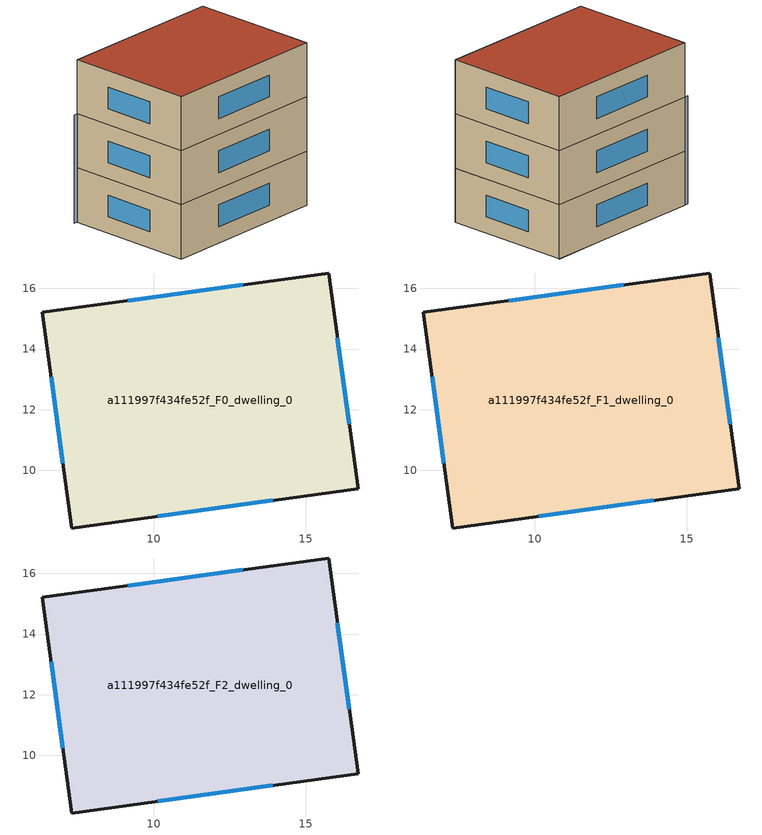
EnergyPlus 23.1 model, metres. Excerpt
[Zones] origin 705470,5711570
a111997f434fe52f_F0_dwelling_0
 floor ground (EU_floor_Construction): 15.75,16.51 16.73,9.4 7.29,8.1 6.31,15.21 z0
 wall outside (EU_wall_Construction): 16.73,9.4 15.75,16.51 6.31,15.21 7.29,8.1 16.73,9.4 z0:3
 window (EU_Window_Construction): 16.44,11.52 16.05,14.38 / 10.12,8.49 13.91,9.01 / 6.61,13.08 7,10.23 / 12.93,16.12 9.14,15.6 z0.9:2.1
a111997f434fe52f_F1_dwelling_0
 floor to a111997f434fe52f_F0_dwelling_0 (EU_floor_Construction): 15.75,16.51 16.73,9.4 7.29,8.1 6.31,15.21 z3
 wall outside (EU_wall_Construction): 16.73,9.4 15.75,16.51 6.31,15.21 7.29,8.1 16.73,9.4 z3:6
 window (EU_Window_Construction): 16.44,11.52 16.05,14.38 / 10.12,8.49 13.91,9.01 / 6.61,13.08 7,10.23 / 12.93,16.12 9.14,15.6 z3.9:5.1
a111997f434fe52f_F2_dwelling_0
 floor to a111997f434fe52f_F1_dwelling_0 (EU_floor_Construction): 15.75,16.51 16.73,9.4 7.29,8.1 6.31,15.21 z6
 wall outside (EU_wall_Construction): 16.73,9.4 15.75,16.51 6.31,15.21 7.29,8.1 16.73,9.4 z6:9
 window (EU_Window_Construction): 16.44,11.52 16.05,14.38 / 10.12,8.49 13.91,9.01 / 6.61,13.08 7,10.23 / 12.93,16.12 9.14,15.6 z6.9:8.1
 roof outside (EU_roof_Construction): 16.73,9.4 15.75,16.51 6.31,15.21 7.29,8.1 z9
shading: 11.8,15.97 6.09,15.17 / 15.75,16.51 11.8,15.95 z0:6
[Building]
EU S2 Campaign: North Axis=0; Terrain=City; Solar Distribution=FullExterior
[Site:Location]
London: Latitude=51.5; Longitude=-0.5; Time Zone=0; Elevation=25
[SizingPeriod:WeatherFileDays]
AnnualSizingPeriod: Begin Month=1; Begin Day of Month=1; End Month=12; End Day of Month=31; Day of Week for Start Day=Monday; Use Weather File Daylight Saving Period=No; Use Weather File Rain and Snow Indicators=No
[MATERIAL]
EU_InternalMass_Material: Roughness=MediumRough; Thickness=0.1; Conductivity=1; Density=1800; Specific Heat=900; Thermal Absorptance=0.9; Solar Absorptance=0.7; Visible Absorptance=0.7
[MATERIAL:NOMASS] Roughness=MediumRough; Thermal Absorptance=0.9; Solar Absorptance=0.7; Visible Absorptance=0.7
Name | Thermal Resistance
EU_wall_NoMass | 1.04674
EU_roof_NoMass | 4.32442
EU_floor_NoMass | 2.04616
[WINDOWMATERIAL:SIMPLEGLAZINGSYSTEM]
EU_Window_SimpleGlazing: UFactor=4.25843; Solar Heat Gain Coefficient=0.85; Visible Transmittance=0.85
[CONSTRUCTION]
EU_wall_Construction: EU_wall_NoMass
EU_roof_Construction: EU_roof_NoMass
EU_floor_Construction: EU_floor_NoMass
EU_Window_Construction: EU_Window_SimpleGlazing
EU_InternalMass_Construction: EU_InternalMass_Material
[ZONE] Type=1; Multiplier=1; Ceiling Height=autocalculate; Floor Area=autocalculate; Part of Total Floor Area=Yes
Name | Volume
a111997f434fe52f_F0_dwelling_0 | 205.192
a111997f434fe52f_F1_dwelling_0; a111997f434fe52f_F2_dwelling_0 | 205.193
[INTERNALMASS] Construction=EU_InternalMass_Construction; Surface Area=68.3975
Name | Zone or ZoneList
a111997f434fe52f_F0_dwelling_0_EU_InternalMass | a111997f434fe52f_F0_dwelling_0
a111997f434fe52f_F1_dwelling_0_EU_InternalMass | a111997f434fe52f_F1_dwelling_0
a111997f434fe52f_F2_dwelling_0_EU_InternalMass | a111997f434fe52f_F2_dwelling_0
[OTHEREQUIPMENT] Fuel Type=Electricity; Design Level Calculation Method=Watts/Area; Power per Zone Floor Area=1; Fraction Latent=0; Fraction Radiant=0; Fraction Lost=0; Carbon Dioxide Generation Rate=0; EndUse Subcategory=EU_Step8_InternalGains
Name | Zone or ZoneList or Space or SpaceList | Schedule
EU_Step8_InternalGain_a111997f434fe52f_F0_dwelling_0_f000 | a111997f434fe52f_F0_dwelling_0 | EU_Step8_GainSchedule_a111997f434fe52f_F0_dwelling_0_f000
EU_Step8_InternalGain_a111997f434fe52f_F1_dwelling_0_f000 | a111997f434fe52f_F1_dwelling_0 | EU_Step8_GainSchedule_a111997f434fe52f_F1_dwelling_0_f000
EU_Step8_InternalGain_a111997f434fe52f_F2_dwelling_0_f000 | a111997f434fe52f_F2_dwelling_0 | EU_Step8_GainSchedule_a111997f434fe52f_F2_dwelling_0_f000
[ZONEVENTILATION:DESIGNFLOWRATE] Schedule=EU_AlwaysOn; Design Flow Rate Calculation Method=AirChanges/Hour; Air Changes per Hour=0.488719; Ventilation Type=Natural; Fan Pressure Rise=0; Fan Total Efficiency=1; Constant Term Coefficient=1; Temperature Term Coefficient=0; Velocity Term Coefficient=0; Velocity Squared Term Coefficient=0; Minimum Indoor Temperature=-100; Maximum Indoor Temperature=100; Delta Temperature=-100; Minimum Outdoor Temperature=-100; Maximum Outdoor Temperature=100; Maximum Wind Speed=40
Name | Zone or ZoneList or Space or SpaceList
EU_ConstantAir_a111997f434fe52f_F0_dwelling_0 | a111997f434fe52f_F0_dwelling_0
EU_ConstantAir_a111997f434fe52f_F1_dwelling_0 | a111997f434fe52f_F1_dwelling_0
EU_ConstantAir_a111997f434fe52f_F2_dwelling_0 | a111997f434fe52f_F2_dwelling_0
[HVACTEMPLATE:THERMOSTAT] Constant Heating Setpoint=20; Constant Cooling Setpoint=50
EU_HeatOnly_a111997f434fe52f_F0_dwelling_0; EU_HeatOnly_a111997f434fe52f_F1_dwelling_0; EU_HeatOnly_a111997f434fe52f_F2_dwelling_0
[HVACTEMPLATE:ZONE:IDEALLOADSAIRSYSTEM] System Availability Schedule=EU_AlwaysOn; Maximum Heating Supply Air Temperature=50; Minimum Cooling Supply Air Temperature=13; Maximum Heating Supply Air Humidity Ratio=0.0156; Minimum Cooling Supply Air Humidity Ratio=0.0077; Heating Limit=NoLimit; Cooling Limit=NoLimit; Heating Availability Schedule=EU_AlwaysOn; Cooling Availability Schedule=EU_CoolingOff; Dehumidification Control Type=ConstantSensibleHeatRatio; Cooling Sensible Heat Ratio=0.7; Dehumidification Setpoint=60; Humidification Control Type=None; Humidification Setpoint=30; Outdoor Air Method=None; Outdoor Air Flow Rate per Person=0.00944; Outdoor Air Flow Rate per Zone Floor Area=0; Outdoor Air Flow Rate per Zone=0; Demand Controlled Ventilation Type=None; Outdoor Air Economizer Type=NoEconomizer; Heat Recovery Type=None; Sensible Heat Recovery Effectiveness=0.7; Latent Heat Recovery Effectiveness=0.65
Name | Template Thermostat
a111997f434fe52f_F0_dwelling_0 | EU_HeatOnly_a111997f434fe52f_F0_dwelling_0
a111997f434fe52f_F1_dwelling_0 | EU_HeatOnly_a111997f434fe52f_F1_dwelling_0
a111997f434fe52f_F2_dwelling_0 | EU_HeatOnly_a111997f434fe52f_F2_dwelling_0
[SIZING:ZONE] Zone Cooling Design Supply Air Temperature Input Method=SupplyAirTemperature; Zone Cooling Design Supply Air Temperature=13; Zone Heating Design Supply Air Temperature Input Method=SupplyAirTemperature; Zone Heating Design Supply Air Temperature=50; Zone Cooling Design Supply Air Humidity Ratio=0.008; Zone Heating Design Supply Air Humidity Ratio=0.008; Cooling Design Air Flow Method=DesignDay; Cooling Design Air Flow Rate=0; Cooling Minimum Air Flow per Zone Floor Area=0.000762; Cooling Minimum Air Flow=0; Cooling Minimum Air Flow Fraction=0.2; Heating Design Air Flow Method=DesignDay; Heating Design Air Flow Rate=0; Heating Maximum Air Flow per Zone Floor Area=0.002032; Heating Maximum Air Flow=0.141576; Heating Maximum Air Flow Fraction=0.3; Account for Dedicated Outdoor Air System=No; Dedicated Outdoor Air System Control Strategy=NeutralSupplyAir; Dedicated Outdoor Air Low Setpoint Temperature for Design=autosize; Dedicated Outdoor Air High Setpoint Temperature for Design=autosize; Zone Load Sizing Method=Sensible Load Only No Latent Load; Zone Latent Cooling Design Supply Air Humidity Ratio Input Method=HumidityRatioDifference; Zone Cooling Design Supply Air Humidity Ratio Difference=0.005; Zone Latent Heating Design Supply Air Humidity Ratio Input Method=HumidityRatioDifference; Zone Humidification Design Supply Air Humidity Ratio Difference=0.005
a111997f434fe52f_F0_dwelling_0; a111997f434fe52f_F1_dwelling_0; a111997f434fe52f_F2_dwelling_0
[SCHEDULE:CONSTANT]
Name | Hourly Value
EU_AlwaysOn | 1
EU_CoolingOff | 0
[SCHEDULE:FILE] Column Number=1; Rows to Skip at Top=0; Number of Hours of Data=8760; Column Separator=Comma; Interpolate to Timestep=No; Minutes per Item=60; Adjust Schedule for Daylight Savings=Yes
Name | File
EU_Step8_GainSchedule_a111997f434fe52f_F0_dwelling_0_f000 | ../../schedules/a111997f434fe52f/a111997f434fe52f_F0_dwelling_0_f000_gain.csv
EU_Step8_GainSchedule_a111997f434fe52f_F1_dwelling_0_f000 | ../../schedules/a111997f434fe52f/a111997f434fe52f_F1_dwelling_0_f000_gain.csv
EU_Step8_GainSchedule_a111997f434fe52f_F2_dwelling_0_f000 | ../../schedules/a111997f434fe52f/a111997f434fe52f_F2_dwelling_0_f000_gain.csv
